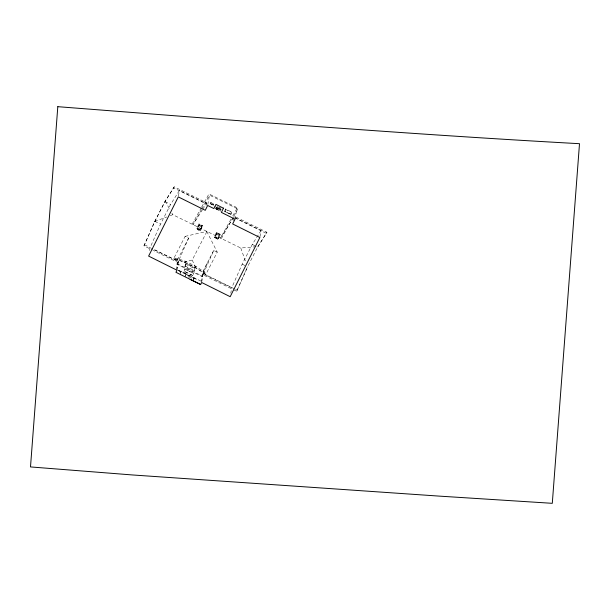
<?xml version="1.0" encoding="UTF-8"?>
<svg xmlns="http://www.w3.org/2000/svg" width="610" height="610" viewBox="0 0 610 610"><rect width="100%" height="100%" fill="white"/><g stroke="black" fill="none" stroke-linecap="round" stroke-linejoin="round"><path stroke-width="0.46" stroke-dasharray="3.05 2.29" d="M233.165 220.82L233.6 218.014M149.572 250.542L150.052 247.759L160.514 224.129L170.617 204.403L179.409 190.457L206.409 203.687L205.73 207.629M178.448 195.978L179.409 190.457M234.949 289.071L203.526 273.669L202.062 276.559L176.961 264.252L177.899 258.823M178.303 261.606L177.365 263.84L176.435 269.216L201.201 281.218M176.984 270.215L178.455 261.675L151.715 248.575M178.745 270.787L178.875 270.276L178.745 270.787L196.435 279.456L193.835 278.046L194.11 277.504L189.268 275.125L188.696 277.352L189.268 275.125M180.293 274.18L181.017 271.084L186.042 273.547L185.6 276.101M180.72 272.792L181.017 271.084M184.136 271.259L184.563 268.979L193.85 273.532L193.423 275.812L184.136 271.259L193.423 275.812M184.952 266.631L185.669 263.528L194.956 268.072L194.514 270.634L194.232 271.183L184.952 266.631L185.669 263.528M185.326 276.643L186.042 273.547M196.71 228.407L200.644 230.336L196.71 228.407L198.959 223.908L202.871 225.99L198.959 223.908M197.335 229.208L197.579 227.987L200.393 229.36L200.179 230.595C194.704 231.137 199.135 221.46 202.055 226.104L200.194 230.565M194.232 271.183L194.956 268.072M193.835 278.046L193.545 279.731L194.11 277.504M207.812 204.602L209.459 195.101L236.878 208.536L235.193 218.304M196.435 279.456L196.504 279.052M210.137 203.656L213.63 205.364M210.366 203.908L210.717 202.444L213.584 203.847L213.378 205.044L210.366 203.908L210.717 202.444M213.241 205.318L213.584 203.847M203.404 273.905L202.07 275.949L201.14 281.324L202.23 279.205M202.062 276.559L203 271.13M201.803 281.667L203.168 273.791L231.724 287.783L230.801 293.135M216.138 207.591L215.978 208.483L219.47 210.336L215.925 208.597L216.245 207.392L221.354 209.992M214.209 236.985L218.151 238.914L214.209 236.985L216.466 232.486L220.401 234.415L218.151 238.914M219.47 210.336L219.966 207.545M214.85 237.763L215.078 236.558L217.892 237.938L217.679 239.173L214.842 237.778L216.748 233.302L219.562 234.682L217.694 239.143M216.466 232.486L220.378 234.568M215.948 208.978L220.21 211.068L220.896 207.446M224.831 211.594L225.38 208.971L231.396 211.922L230.992 214.285L224.831 211.594L231.693 214.56M225.38 208.971L224.93 211.578L231.648 214.804M230.854 214.552L231.396 211.922M260.012 236.619L261.08 230.481L234.682 217.541M143.968 245.853L154.757 221.438L165.15 201.14L174.193 186.828L206.851 202.825L206.287 203.923L173.636 187.918L164.967 201.635L154.864 221.361L143.968 245.853L152.439 250.008M206.76 231.365L217.244 252.143L205.844 274.401C196.031 267.462 185.272 261.98 173.705 258.648L185.104 236.39L188.627 238.113L177.861 262.46L153.285 250.42M203.557 271.328L206.981 263.581M217.244 252.143L213.721 250.42L202.962 274.767L232.494 289.231M261.08 230.481L252.288 244.427L242.185 264.153L231.724 287.783M233.333 289.651L236.71 291.298L247.5 266.89L257.9 246.585L266.944 232.273L234.27 216.268L233.714 217.358M236.71 291.298L247.614 266.806M173.636 187.918L174.193 186.828M175.108 259.334L175.718 258.137L185.341 261.171L195.97 266.379L205.059 272.517L204.449 273.715M205.28 203.138L205.722 202.276M188.627 238.113L177.838 259.174L175.718 258.137M176.961 264.252L178.425 261.37L151.837 248.339M176.831 268.438L177.518 267.096M199.241 224.724L197.526 228.125L200.362 229.52L202.032 226.257L199.195 224.869M197.991 229.528L197.381 229.185M200.393 229.36L202.055 226.104M200.644 230.336L202.901 225.837M184.731 262.369L185.341 261.171M184.563 268.979L193.85 273.532M173.705 258.648L184.563 262.071L192.196 260.035L206.958 231.464M195.36 267.577L195.97 266.379M216.748 233.302L215.025 236.703L217.862 238.091L219.562 234.682M218.174 238.762L220.401 234.415M213.721 250.42L202.939 271.481L205.059 272.517M257.71 247.088L266.944 232.273M192.15 224.198L201.285 207.735M201.735 206.92L208.948 193.927L238.197 208.262L233.203 217.259M201.315 209.764L193.065 224.64L202.268 210.076M201.773 208.948L209.459 195.101M230.961 219.203L220.484 238.083L233.287 217.823M232.784 215.925L236.878 208.536M221.399 238.525L232.745 218.075M202.779 209.268L206.851 202.825M154.757 221.438L166.782 216.954M170.213 215.665L172.79 214.705L240.775 248.018L256.093 246.737M185.104 236.39L206.851 231.396M225.235 209.238L231.259 212.188M210.572 202.711L213.447 204.121M216.962 206.538L221.148 208.589M214.697 206.47L221.399 209.756M216.192 207.499L219.684 209.207M216.085 207.697L219.684 209.329M234.56 217.778L266.379 233.371M215.177 208.399L220.706 211.113M164.967 201.635L170.617 204.403M252.288 244.427L256.162 246.326M216.695 233.447L219.531 234.835M199.051 225.708L201.887 227.103M216.55 234.286L219.387 235.681M154.864 221.361L160.514 224.129M242.185 264.153L246.059 266.051M184.563 262.071L195.589 267.477L205.844 274.401M185.394 264.069L194.674 268.621M144.524 244.762L150.174 247.53M235.719 289.453L237.267 290.207M185.226 266.09L194.514 270.634M177.365 263.84L202.07 275.949M178.806 270.68L180.735 271.625M185.76 274.088L188.986 275.674M188.978 276.81L193.82 279.189M165.15 201.14L170.091 209.916M171.89 213.111L172.79 214.705M192.196 260.035L195.589 267.477M240.775 248.018L245.967 262.597"/><path stroke-width="0.91" d="M190.076 279.334L200.629 284.504L201.666 282.491L230.183 296.696L259.868 237.496L232.654 223.954L235.041 219.188L221.392 212.394L223.496 208.109M200.629 284.504L175.939 272.296L176.984 270.215L148.619 256.093L178.295 196.893L205.265 210.32L207.667 205.463L213.874 208.574L215.955 204.411L223.473 208.246M57.805 106.681L30.5 466.924L132.294 474.946L439.223 496.113L552.294 503.319L579.5 143.693C405.421 134.108 231.617 120.155 57.805 106.681"/></g></svg>
